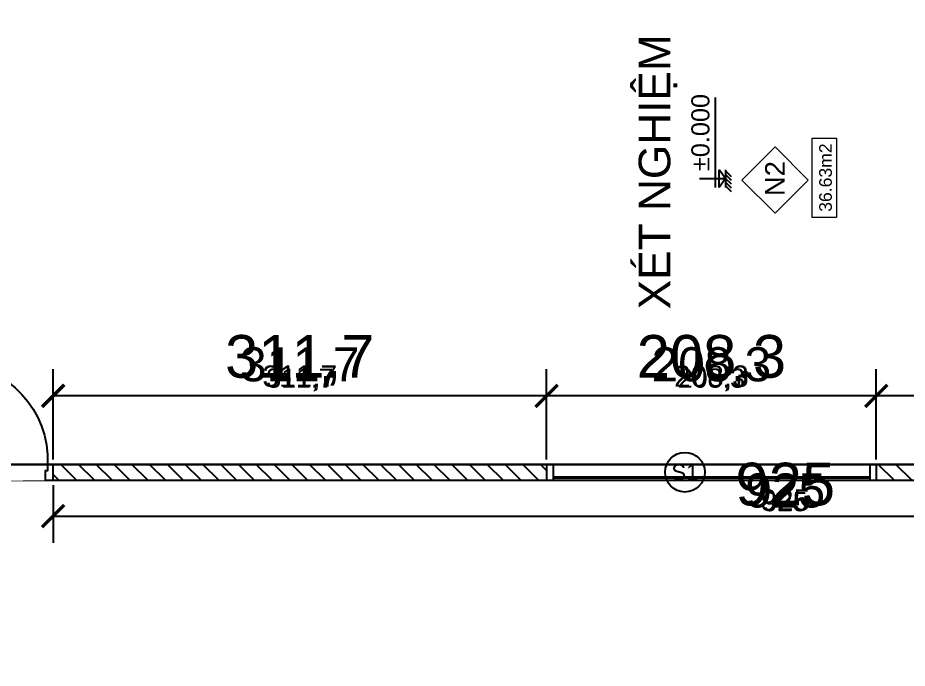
# Model space of a CAD drawing. Header units: millimetres. Extents: x -26398 to 135532, y -376633 to 43268.
# Drawn here: x 42738 to 43300, y -147499 to -147088 of the extents above; entities that cross this region are included whole.
import ezdxf
from ezdxf.enums import TextEntityAlignment as Align

# ---------------------------------------------------------------- set-up
doc = ezdxf.new("R2010")
doc.units = ezdxf.units.MM
for name, color, linetype in [('A-Door', 150, 'Continuous'), ('A5-KICHTHUOC', 251, 'Continuous'), ('cửa', 152, 'Continuous'), ('DIM', 7, 'Continuous'), ('DIM @ 10', 7, 'Continuous'), ('DIM @ 4.5', 7, 'Continuous'), ('DIM @ 5', 7, 'Continuous'), ('DIM @ 8', 7, 'Continuous'), ('NT', 1, 'Continuous'), ('TƯỜNG', 52, 'Continuous')]:
    doc.layers.add(name, color=color, linetype=linetype)
doc.layers.add('A6-GHICHU', color=147, linetype='Continuous', lineweight=20)
doc.styles.add('GHICHU35', font='', dxfattribs={"width": 0.9, "height": 350})
doc.styles.get("Standard").update_dxf_attribs({"font": 'arial.ttf'})
doc.styles.add('TUANH', font='')
doc.styles.get('GHICHU35').set_extended_font_data('VNI-Helve')
doc.styles.get('TUANH').set_extended_font_data('VNI-Helve-Condense', bold=True)
doc.dimstyles.new('SCALE dimmatbang', dxfattribs={"dimscale": 70, "dimtxt": 2.7, "dimasz": 1.4, "dimexe": 1.7, "dimexo": 0.7, "dimtad": 1, "dimtoh": 1, "dimdec": 1, "dimtxsty": 'Standard', "dimblk": 'ARCHTICK', "dimcen": 2.5, "dimclrd": 1, "dimclre": 256, "dimadec": 0, "dimazin": 0, "dimtfac": 1, "dimtdec": 1, "dimtmove": 0, "dimatfit": 3, "dimfxl": 1, "dimarcsym": 0})

# ---------------------------------------------------------------- blocks, each defined once
blk = doc.blocks.new('A$C7DB75F4D')
at = {"layer": 'A-Door'}
for points in [[(625, 740), (625, 660), (665, 660), (665, 740)], [(625, 180), (625, 660), (665, 660), (665, 180)], [(625, 100), (625, 180), (665, 180), (665, 100)], [(35, 100), (35, 60), (50, 60), (50, 50), (50, 0), (0, 0), (0, 100)], [(665, 100), (700, 100), (700, 0), (650, 0), (650, 50), (650, 60), (665, 60)]]:
    blk.add_lwpolyline(points, close=True, dxfattribs=at)
at = {"layer": 'NT', "color": 1}
blk.add_arc((650, 125), 615.5, 92.3278, 182.3278, dxfattribs=at)
blk = doc.blocks.new('CUA (D4)')
blk.add_wipeout([(111639.8, -24571.4), (111640.9, -25321.4), (111742.5, -25321.4), (111742.5, -24571.4)]).dxf.layer = 'TƯỜNG'
blk.add_lwpolyline([(111742.5, -24571.4), (111742.5, -24621.4), (111642.5, -24621.4), (111642.5, -24571.4)], close=True)
at = {"layer": 'cửa', "xscale": -1, "rotation": 270}
blk.add_blockref('A$C7DB75F4D', (111642.5, -25321.4), dxfattribs=at)
blk = doc.blocks.new('1-cote nen')
for p, q in [((-1.8, 267.2), (-1.8, 0)), ((-91.4, 101.9), (827.5, 101.9)), ((-1.8, 0), (-91.4, 62.9)), ((-91.4, 62.9), (87.7, 62.9)), ((89.6, 0), (-91.4, 0)), ((-1.8, 0), (87.7, 62.9)), ((-137.3, -60), (-77.3, 0)), ((-98.7, -60), (-38.7, 0)), ((-60, -60), (0, 0)), ((-21.3, -60), (38.7, 0)), ((17.3, -60), (77.3, 0))]:
    blk.add_line(p, q)
at = {"ltscale": 50, "style": 'GHICHU35', "width": 0.9}
blk.add_attdef('%%P0.000', (75.5, 163.9), '', height=187.5, dxfattribs=at)
blk = doc.blocks.new('s1')
blk.add_wipeout([(90168.7, -108046.2), (90168.7, -108146.2), (92252, -108146.2), (92252, -108046.2)]).dxf.layer = 'TƯỜNG'
for p, q in [((90168.7, -108046.2), (92252, -108046.2)), ((90168.7, -108146.2), (90168.7, -108046.2)), ((90210.3, -108146.2), (90210.3, -108046.2)), ((92210.3, -108146.2), (92210.3, -108046.2)), ((92252, -108146.2), (92252, -108046.2)), ((90168.7, -108146.2), (92252, -108146.2))]:
    blk.add_line(p, q)
at = {"color": 4}
blk.add_lwpolyline([(90210.3, -108061.2), (92210.3, -108061.2), (92210.3, -108066.2), (90210.3, -108066.2)], close=True, dxfattribs=at)
blk = doc.blocks.new('_ArchTick')
at = {"color": 0, "linetype": 'ByBlock', "const_width": 0.15}
blk.add_lwpolyline([(-0.5, -0.5), (0.5, 0.5)], dxfattribs=at)
blk = doc.blocks.new('*D6148')
at = {"layer": 'DEFPOINTS', "color": 0, "transparency": 16777216}
for p in [(41775, -147370.16), (44630.87, -147370.16), (44630.87, -147370.16)]:
    blk.add_point(p, dxfattribs=at)
at = {"layer": 'DIM', "color": 1, "lineweight": -2, "transparency": 16777216}
for p, q in [((44630.87, -147370.16), (44630.87, -147357.56)), ((44630.87, -147357.56), (44641.61, -147357.56)), ((44630.87, -147370.16), (44630.87, -147376.46))]:
    blk.add_line(p, q, dxfattribs=at)
at = {"layer": 'DIM', "lineweight": -2, "transparency": 16777216}
for p in [(41778.15, -147370.16), (44634.02, -147370.16)]:
    blk.add_line(p, (44638.52, -147370.16), dxfattribs=at)
at = {"layer": 'DIM', "color": 1, "lineweight": -2, "transparency": 16777216, "xscale": 6.3, "yscale": 6.3, "zscale": 6.3}
for rotation in [90, 270]:
    blk.add_blockref('_ArchTick', (44630.87, -147370.16), dxfattribs=dict(at, rotation=rotation))
at = {"layer": 'DIM', "color": 0, "transparency": 16777216, "insert": (44637.64, -147348.55), "char_height": 12.15, "attachment_point": 5}
blk.add_mtext('0', dxfattribs=at)
blk = doc.blocks.new('*D6149')
at = {"layer": 'DEFPOINTS', "color": 0, "transparency": 16777216}
for p in [(41775, -147370.16), (44630.87, -147370.16), (44630.87, -147370.16)]:
    blk.add_point(p, dxfattribs=at)
at = {"layer": 'DIM', "color": 1, "lineweight": -2, "transparency": 16777216}
for p, q in [((44630.87, -147370.16), (44630.87, -147342.16)), ((44630.87, -147342.16), (44654.73, -147342.16)), ((44630.87, -147370.16), (44630.87, -147384.16))]:
    blk.add_line(p, q, dxfattribs=at)
at = {"layer": 'DIM', "lineweight": -2, "transparency": 16777216}
for p in [(41782, -147370.16), (44637.87, -147370.16)]:
    blk.add_line(p, (44647.87, -147370.16), dxfattribs=at)
at = {"layer": 'DIM', "color": 1, "lineweight": -2, "transparency": 16777216, "xscale": 14, "yscale": 14, "zscale": 14}
for rotation in [90, 270]:
    blk.add_blockref('_ArchTick', (44630.87, -147370.16), dxfattribs=dict(at, rotation=rotation))
at = {"layer": 'DIM', "color": 0, "transparency": 16777216, "insert": (44645.92, -147322.13), "char_height": 27, "attachment_point": 5}
blk.add_mtext('0', dxfattribs=at)
blk = doc.blocks.new('*D6150')
at = {"layer": 'DEFPOINTS', "color": 0, "transparency": 16777216}
for p in [(41775, -147370.16), (44630.87, -147370.16), (44630.87, -147370.16)]:
    blk.add_point(p, dxfattribs=at)
at = {"layer": 'DIM', "color": 1, "lineweight": -2, "transparency": 16777216}
for p, q in [((44630.87, -147370.16), (44630.87, -147347.76)), ((44630.87, -147347.76), (44649.96, -147347.76)), ((44630.87, -147370.16), (44630.87, -147381.36))]:
    blk.add_line(p, q, dxfattribs=at)
at = {"layer": 'DIM', "lineweight": -2, "transparency": 16777216}
for p in [(41780.6, -147370.16), (44636.47, -147370.16)]:
    blk.add_line(p, (44644.47, -147370.16), dxfattribs=at)
at = {"layer": 'DIM', "color": 1, "lineweight": -2, "transparency": 16777216, "xscale": 11.2, "yscale": 11.2, "zscale": 11.2}
for rotation in [90, 270]:
    blk.add_blockref('_ArchTick', (44630.87, -147370.16), dxfattribs=dict(at, rotation=rotation))
at = {"layer": 'DIM', "color": 0, "transparency": 16777216, "insert": (44642.91, -147331.73), "char_height": 21.6, "attachment_point": 5}
blk.add_mtext('0', dxfattribs=at)
blk = doc.blocks.new('*D6151')
at = {"layer": 'DEFPOINTS', "color": 0, "transparency": 16777216}
for p in [(41775, -147370.16), (44630.87, -147370.16), (44630.87, -147370.16)]:
    blk.add_point(p, dxfattribs=at)
at = {"layer": 'DIM', "color": 1, "lineweight": -2, "transparency": 16777216}
for p, q in [((44630.87, -147370.16), (44630.87, -147356.16)), ((44630.87, -147356.16), (44642.8, -147356.16)), ((44630.87, -147370.16), (44630.87, -147377.16))]:
    blk.add_line(p, q, dxfattribs=at)
at = {"layer": 'DIM', "lineweight": -2, "transparency": 16777216}
for p in [(41778.5, -147370.16), (44634.37, -147370.16)]:
    blk.add_line(p, (44639.37, -147370.16), dxfattribs=at)
at = {"layer": 'DIM', "color": 1, "lineweight": -2, "transparency": 16777216, "xscale": 7, "yscale": 7, "zscale": 7}
for rotation in [90, 270]:
    blk.add_blockref('_ArchTick', (44630.87, -147370.16), dxfattribs=dict(at, rotation=rotation))
at = {"layer": 'DIM', "color": 0, "transparency": 16777216, "insert": (44638.4, -147346.14), "char_height": 13.5, "attachment_point": 5}
blk.add_mtext('0', dxfattribs=at)
blk = doc.blocks.new('*D6288')
at = {"layer": 'DEFPOINTS', "color": 0, "transparency": 16777216}
for p in [(42760, -147380.16), (43685, -147380.16), (43685, -147402.82)]:
    blk.add_point(p, dxfattribs=at)
at = {"layer": 'DIM', "lineweight": -2, "transparency": 16777216}
for p, q in [((42760, -147383.31), (42760, -147410.47)), ((43685, -147383.31), (43685, -147410.47))]:
    blk.add_line(p, q, dxfattribs=at)
at = {"layer": 'DIM', "color": 1, "lineweight": -2, "transparency": 16777216}
blk.add_line((42760, -147402.82), (43685, -147402.82), dxfattribs=at)
at = {"layer": 'DIM', "color": 1, "lineweight": -2, "transparency": 16777216, "xscale": 6.3, "yscale": 6.3, "zscale": 6.3, "rotation": 180}
blk.add_blockref('_ArchTick', (42760, -147402.82), dxfattribs=at)
at = {"layer": 'DIM', "color": 1, "lineweight": -2, "transparency": 16777216, "xscale": 6.3, "yscale": 6.3, "zscale": 6.3}
blk.add_blockref('_ArchTick', (43685, -147402.82), dxfattribs=at)
at = {"layer": 'DIM', "color": 0, "transparency": 16777216, "insert": (43222.5, -147393.81), "char_height": 12.15, "attachment_point": 5}
blk.add_mtext('925', dxfattribs=at)
blk = doc.blocks.new('*D6289')
at = {"layer": 'DEFPOINTS', "color": 0, "transparency": 16777216}
for p in [(42760, -147380.16), (43685, -147380.16), (43685, -147402.82)]:
    blk.add_point(p, dxfattribs=at)
at = {"layer": 'DIM', "lineweight": -2, "transparency": 16777216}
for p, q in [((42760, -147387.16), (42760, -147419.82)), ((43685, -147387.16), (43685, -147419.82))]:
    blk.add_line(p, q, dxfattribs=at)
at = {"layer": 'DIM', "color": 1, "lineweight": -2, "transparency": 16777216}
blk.add_line((42760, -147402.82), (43685, -147402.82), dxfattribs=at)
at = {"layer": 'DIM', "color": 1, "lineweight": -2, "transparency": 16777216, "xscale": 14, "yscale": 14, "zscale": 14, "rotation": 180}
blk.add_blockref('_ArchTick', (42760, -147402.82), dxfattribs=at)
at = {"layer": 'DIM', "color": 1, "lineweight": -2, "transparency": 16777216, "xscale": 14, "yscale": 14, "zscale": 14}
blk.add_blockref('_ArchTick', (43685, -147402.82), dxfattribs=at)
at = {"layer": 'DIM', "color": 0, "transparency": 16777216, "insert": (43222.5, -147382.79), "char_height": 27, "attachment_point": 5}
blk.add_mtext('925', dxfattribs=at)
blk = doc.blocks.new('*D6290')
at = {"layer": 'DEFPOINTS', "color": 0, "transparency": 16777216}
for p in [(42760, -147380.16), (43685, -147380.16), (43685, -147402.82)]:
    blk.add_point(p, dxfattribs=at)
at = {"layer": 'DIM', "lineweight": -2, "transparency": 16777216}
for p, q in [((42760, -147385.76), (42760, -147416.42)), ((43685, -147385.76), (43685, -147416.42))]:
    blk.add_line(p, q, dxfattribs=at)
at = {"layer": 'DIM', "color": 1, "lineweight": -2, "transparency": 16777216}
blk.add_line((42760, -147402.82), (43685, -147402.82), dxfattribs=at)
at = {"layer": 'DIM', "color": 1, "lineweight": -2, "transparency": 16777216, "xscale": 11.2, "yscale": 11.2, "zscale": 11.2, "rotation": 180}
blk.add_blockref('_ArchTick', (42760, -147402.82), dxfattribs=at)
at = {"layer": 'DIM', "color": 1, "lineweight": -2, "transparency": 16777216, "xscale": 11.2, "yscale": 11.2, "zscale": 11.2}
blk.add_blockref('_ArchTick', (43685, -147402.82), dxfattribs=at)
at = {"layer": 'DIM', "color": 0, "transparency": 16777216, "insert": (43222.5, -147386.8), "char_height": 21.6, "attachment_point": 5}
blk.add_mtext('925', dxfattribs=at)
blk = doc.blocks.new('*D6291')
at = {"layer": 'DEFPOINTS', "color": 0, "transparency": 16777216}
for p in [(42760, -147380.16), (43685, -147380.16), (43685, -147402.82)]:
    blk.add_point(p, dxfattribs=at)
at = {"layer": 'DIM', "lineweight": -2, "transparency": 16777216}
for p, q in [((42760, -147383.66), (42760, -147411.32)), ((43685, -147383.66), (43685, -147411.32))]:
    blk.add_line(p, q, dxfattribs=at)
at = {"layer": 'DIM', "color": 1, "lineweight": -2, "transparency": 16777216}
blk.add_line((42760, -147402.82), (43685, -147402.82), dxfattribs=at)
at = {"layer": 'DIM', "color": 1, "lineweight": -2, "transparency": 16777216, "xscale": 7, "yscale": 7, "zscale": 7, "rotation": 180}
blk.add_blockref('_ArchTick', (42760, -147402.82), dxfattribs=at)
at = {"layer": 'DIM', "color": 1, "lineweight": -2, "transparency": 16777216, "xscale": 7, "yscale": 7, "zscale": 7}
blk.add_blockref('_ArchTick', (43685, -147402.82), dxfattribs=at)
at = {"layer": 'DIM', "color": 0, "transparency": 16777216, "insert": (43222.5, -147392.81), "char_height": 13.5, "attachment_point": 5}
blk.add_mtext('925', dxfattribs=at)
blk = doc.blocks.new('*D6318')
at = {"layer": 'DEFPOINTS', "color": 0, "transparency": 16777216}
for p in [(43280, -147326.88), (43280, -147370.16), (43675, -147370.16)]:
    blk.add_point(p, dxfattribs=at)
at = {"layer": 'DIM', "lineweight": -2, "transparency": 16777216}
for p, q in [((43280, -147367.01), (43280, -147319.23)), ((43675, -147367.01), (43675, -147319.23))]:
    blk.add_line(p, q, dxfattribs=at)
at = {"layer": 'DIM', "color": 1, "lineweight": -2, "transparency": 16777216}
blk.add_line((43675, -147326.88), (43280, -147326.88), dxfattribs=at)
at = {"layer": 'DIM', "color": 1, "lineweight": -2, "transparency": 16777216, "xscale": 6.3, "yscale": 6.3, "zscale": 6.3, "rotation": 180}
blk.add_blockref('_ArchTick', (43280, -147326.88), dxfattribs=at)
at = {"layer": 'DIM', "color": 1, "lineweight": -2, "transparency": 16777216, "xscale": 6.3, "yscale": 6.3, "zscale": 6.3}
blk.add_blockref('_ArchTick', (43675, -147326.88), dxfattribs=at)
at = {"layer": 'DIM', "color": 0, "transparency": 16777216, "insert": (43477.5, -147317.86), "char_height": 12.15, "attachment_point": 5}
blk.add_mtext('395', dxfattribs=at)
blk = doc.blocks.new('*D6319')
at = {"layer": 'DEFPOINTS', "color": 0, "transparency": 16777216}
for p in [(43280, -147326.88), (43280, -147370.16), (43675, -147370.16)]:
    blk.add_point(p, dxfattribs=at)
at = {"layer": 'DIM', "lineweight": -2, "transparency": 16777216}
for p, q in [((43280, -147363.16), (43280, -147309.88)), ((43675, -147363.16), (43675, -147309.88))]:
    blk.add_line(p, q, dxfattribs=at)
at = {"layer": 'DIM', "color": 1, "lineweight": -2, "transparency": 16777216}
blk.add_line((43675, -147326.88), (43280, -147326.88), dxfattribs=at)
at = {"layer": 'DIM', "color": 1, "lineweight": -2, "transparency": 16777216, "xscale": 14, "yscale": 14, "zscale": 14, "rotation": 180}
blk.add_blockref('_ArchTick', (43280, -147326.88), dxfattribs=at)
at = {"layer": 'DIM', "color": 1, "lineweight": -2, "transparency": 16777216, "xscale": 14, "yscale": 14, "zscale": 14}
blk.add_blockref('_ArchTick', (43675, -147326.88), dxfattribs=at)
at = {"layer": 'DIM', "color": 0, "transparency": 16777216, "insert": (43477.5, -147306.83), "char_height": 27, "attachment_point": 5}
blk.add_mtext('395', dxfattribs=at)
blk = doc.blocks.new('*D6320')
at = {"layer": 'DEFPOINTS', "color": 0, "transparency": 16777216}
for p in [(43280, -147326.88), (43280, -147370.16), (43675, -147370.16)]:
    blk.add_point(p, dxfattribs=at)
at = {"layer": 'DIM', "lineweight": -2, "transparency": 16777216}
for p, q in [((43280, -147364.56), (43280, -147313.28)), ((43675, -147364.56), (43675, -147313.28))]:
    blk.add_line(p, q, dxfattribs=at)
at = {"layer": 'DIM', "color": 1, "lineweight": -2, "transparency": 16777216}
blk.add_line((43675, -147326.88), (43280, -147326.88), dxfattribs=at)
at = {"layer": 'DIM', "color": 1, "lineweight": -2, "transparency": 16777216, "xscale": 11.2, "yscale": 11.2, "zscale": 11.2, "rotation": 180}
blk.add_blockref('_ArchTick', (43280, -147326.88), dxfattribs=at)
at = {"layer": 'DIM', "color": 1, "lineweight": -2, "transparency": 16777216, "xscale": 11.2, "yscale": 11.2, "zscale": 11.2}
blk.add_blockref('_ArchTick', (43675, -147326.88), dxfattribs=at)
at = {"layer": 'DIM', "color": 0, "transparency": 16777216, "insert": (43477.5, -147310.84), "char_height": 21.6, "attachment_point": 5}
blk.add_mtext('395', dxfattribs=at)
blk = doc.blocks.new('*D6321')
at = {"layer": 'DEFPOINTS', "color": 0, "transparency": 16777216}
for p in [(43280, -147326.88), (43280, -147370.16), (43675, -147370.16)]:
    blk.add_point(p, dxfattribs=at)
at = {"layer": 'DIM', "lineweight": -2, "transparency": 16777216}
for p, q in [((43280, -147366.66), (43280, -147318.38)), ((43675, -147366.66), (43675, -147318.38))]:
    blk.add_line(p, q, dxfattribs=at)
at = {"layer": 'DIM', "color": 1, "lineweight": -2, "transparency": 16777216}
blk.add_line((43675, -147326.88), (43280, -147326.88), dxfattribs=at)
at = {"layer": 'DIM', "color": 1, "lineweight": -2, "transparency": 16777216, "xscale": 7, "yscale": 7, "zscale": 7, "rotation": 180}
blk.add_blockref('_ArchTick', (43280, -147326.88), dxfattribs=at)
at = {"layer": 'DIM', "color": 1, "lineweight": -2, "transparency": 16777216, "xscale": 7, "yscale": 7, "zscale": 7}
blk.add_blockref('_ArchTick', (43675, -147326.88), dxfattribs=at)
at = {"layer": 'DIM', "color": 0, "transparency": 16777216, "insert": (43477.5, -147316.86), "char_height": 13.5, "attachment_point": 5}
blk.add_mtext('395', dxfattribs=at)
blk = doc.blocks.new('*D6323')
at = {"layer": 'DEFPOINTS', "color": 0, "transparency": 16777216}
for p in [(43071.67, -147326.88), (43071.67, -147370.16), (43280, -147370.16)]:
    blk.add_point(p, dxfattribs=at)
at = {"layer": 'DIM', "lineweight": -2, "transparency": 16777216}
for p, q in [((43071.67, -147367.01), (43071.67, -147319.23)), ((43280, -147367.01), (43280, -147319.23))]:
    blk.add_line(p, q, dxfattribs=at)
at = {"layer": 'DIM', "color": 1, "lineweight": -2, "transparency": 16777216}
blk.add_line((43280, -147326.88), (43071.67, -147326.88), dxfattribs=at)
at = {"layer": 'DIM', "color": 1, "lineweight": -2, "transparency": 16777216, "xscale": 6.3, "yscale": 6.3, "zscale": 6.3, "rotation": 180}
blk.add_blockref('_ArchTick', (43071.67, -147326.88), dxfattribs=at)
at = {"layer": 'DIM', "color": 1, "lineweight": -2, "transparency": 16777216, "xscale": 6.3, "yscale": 6.3, "zscale": 6.3}
blk.add_blockref('_ArchTick', (43280, -147326.88), dxfattribs=at)
at = {"layer": 'DIM', "color": 0, "transparency": 16777216, "insert": (43175.84, -147316.76), "char_height": 12.15, "attachment_point": 5}
blk.add_mtext('208,3', dxfattribs=at)
blk = doc.blocks.new('*D6324')
at = {"layer": 'DEFPOINTS', "color": 0, "transparency": 16777216}
for p in [(43071.67, -147326.88), (43071.67, -147370.16), (43280, -147370.16)]:
    blk.add_point(p, dxfattribs=at)
at = {"layer": 'DIM', "lineweight": -2, "transparency": 16777216}
for p, q in [((43071.67, -147363.16), (43071.67, -147309.88)), ((43280, -147363.16), (43280, -147309.88))]:
    blk.add_line(p, q, dxfattribs=at)
at = {"layer": 'DIM', "color": 1, "lineweight": -2, "transparency": 16777216}
blk.add_line((43280, -147326.88), (43071.67, -147326.88), dxfattribs=at)
at = {"layer": 'DIM', "color": 1, "lineweight": -2, "transparency": 16777216, "xscale": 14, "yscale": 14, "zscale": 14, "rotation": 180}
blk.add_blockref('_ArchTick', (43071.67, -147326.88), dxfattribs=at)
at = {"layer": 'DIM', "color": 1, "lineweight": -2, "transparency": 16777216, "xscale": 14, "yscale": 14, "zscale": 14}
blk.add_blockref('_ArchTick', (43280, -147326.88), dxfattribs=at)
at = {"layer": 'DIM', "color": 0, "transparency": 16777216, "insert": (43175.84, -147304.4), "char_height": 27, "attachment_point": 5}
blk.add_mtext('208,3', dxfattribs=at)
blk = doc.blocks.new('*D6325')
at = {"layer": 'DEFPOINTS', "color": 0, "transparency": 16777216}
for p in [(43071.67, -147326.88), (43071.67, -147370.16), (43280, -147370.16)]:
    blk.add_point(p, dxfattribs=at)
at = {"layer": 'DIM', "lineweight": -2, "transparency": 16777216}
for p, q in [((43071.67, -147364.56), (43071.67, -147313.28)), ((43280, -147364.56), (43280, -147313.28))]:
    blk.add_line(p, q, dxfattribs=at)
at = {"layer": 'DIM', "color": 1, "lineweight": -2, "transparency": 16777216}
blk.add_line((43280, -147326.88), (43071.67, -147326.88), dxfattribs=at)
at = {"layer": 'DIM', "color": 1, "lineweight": -2, "transparency": 16777216, "xscale": 11.2, "yscale": 11.2, "zscale": 11.2, "rotation": 180}
blk.add_blockref('_ArchTick', (43071.67, -147326.88), dxfattribs=at)
at = {"layer": 'DIM', "color": 1, "lineweight": -2, "transparency": 16777216, "xscale": 11.2, "yscale": 11.2, "zscale": 11.2}
blk.add_blockref('_ArchTick', (43280, -147326.88), dxfattribs=at)
at = {"layer": 'DIM', "color": 0, "transparency": 16777216, "insert": (43175.84, -147308.9), "char_height": 21.6, "attachment_point": 5}
blk.add_mtext('208,3', dxfattribs=at)
blk = doc.blocks.new('*D6326')
at = {"layer": 'DEFPOINTS', "color": 0, "transparency": 16777216}
for p in [(43071.67, -147326.88), (43071.67, -147370.16), (43280, -147370.16)]:
    blk.add_point(p, dxfattribs=at)
at = {"layer": 'DIM', "lineweight": -2, "transparency": 16777216}
for p, q in [((43071.67, -147366.66), (43071.67, -147318.38)), ((43280, -147366.66), (43280, -147318.38))]:
    blk.add_line(p, q, dxfattribs=at)
at = {"layer": 'DIM', "color": 1, "lineweight": -2, "transparency": 16777216}
blk.add_line((43280, -147326.88), (43071.67, -147326.88), dxfattribs=at)
at = {"layer": 'DIM', "color": 1, "lineweight": -2, "transparency": 16777216, "xscale": 7, "yscale": 7, "zscale": 7, "rotation": 180}
blk.add_blockref('_ArchTick', (43071.67, -147326.88), dxfattribs=at)
at = {"layer": 'DIM', "color": 1, "lineweight": -2, "transparency": 16777216, "xscale": 7, "yscale": 7, "zscale": 7}
blk.add_blockref('_ArchTick', (43280, -147326.88), dxfattribs=at)
at = {"layer": 'DIM', "color": 0, "transparency": 16777216, "insert": (43175.84, -147315.64), "char_height": 13.5, "attachment_point": 5}
blk.add_mtext('208,3', dxfattribs=at)
blk = doc.blocks.new('*D6328')
at = {"layer": 'DEFPOINTS', "color": 0, "transparency": 16777216}
for p in [(42760, -147326.88), (42760, -147370.16), (43071.67, -147370.16)]:
    blk.add_point(p, dxfattribs=at)
at = {"layer": 'DIM', "lineweight": -2, "transparency": 16777216}
for p, q in [((42760, -147367.01), (42760, -147319.23)), ((43071.67, -147367.01), (43071.67, -147319.23))]:
    blk.add_line(p, q, dxfattribs=at)
at = {"layer": 'DIM', "color": 1, "lineweight": -2, "transparency": 16777216}
blk.add_line((43071.67, -147326.88), (42760, -147326.88), dxfattribs=at)
at = {"layer": 'DIM', "color": 1, "lineweight": -2, "transparency": 16777216, "xscale": 6.3, "yscale": 6.3, "zscale": 6.3, "rotation": 180}
blk.add_blockref('_ArchTick', (42760, -147326.88), dxfattribs=at)
at = {"layer": 'DIM', "color": 1, "lineweight": -2, "transparency": 16777216, "xscale": 6.3, "yscale": 6.3, "zscale": 6.3}
blk.add_blockref('_ArchTick', (43071.67, -147326.88), dxfattribs=at)
at = {"layer": 'DIM', "color": 0, "transparency": 16777216, "insert": (42915.84, -147316.76), "char_height": 12.15, "attachment_point": 5}
blk.add_mtext('311,7', dxfattribs=at)
blk = doc.blocks.new('*D6329')
at = {"layer": 'DEFPOINTS', "color": 0, "transparency": 16777216}
for p in [(42760, -147326.88), (42760, -147370.16), (43071.67, -147370.16)]:
    blk.add_point(p, dxfattribs=at)
at = {"layer": 'DIM', "lineweight": -2, "transparency": 16777216}
for p, q in [((42760, -147363.16), (42760, -147309.88)), ((43071.67, -147363.16), (43071.67, -147309.88))]:
    blk.add_line(p, q, dxfattribs=at)
at = {"layer": 'DIM', "color": 1, "lineweight": -2, "transparency": 16777216}
blk.add_line((43071.67, -147326.88), (42760, -147326.88), dxfattribs=at)
at = {"layer": 'DIM', "color": 1, "lineweight": -2, "transparency": 16777216, "xscale": 14, "yscale": 14, "zscale": 14, "rotation": 180}
blk.add_blockref('_ArchTick', (42760, -147326.88), dxfattribs=at)
at = {"layer": 'DIM', "color": 1, "lineweight": -2, "transparency": 16777216, "xscale": 14, "yscale": 14, "zscale": 14}
blk.add_blockref('_ArchTick', (43071.67, -147326.88), dxfattribs=at)
at = {"layer": 'DIM', "color": 0, "transparency": 16777216, "insert": (42915.84, -147304.4), "char_height": 27, "attachment_point": 5}
blk.add_mtext('311,7', dxfattribs=at)
blk = doc.blocks.new('*D6330')
at = {"layer": 'DEFPOINTS', "color": 0, "transparency": 16777216}
for p in [(42760, -147326.88), (42760, -147370.16), (43071.67, -147370.16)]:
    blk.add_point(p, dxfattribs=at)
at = {"layer": 'DIM', "lineweight": -2, "transparency": 16777216}
for p, q in [((42760, -147364.56), (42760, -147313.28)), ((43071.67, -147364.56), (43071.67, -147313.28))]:
    blk.add_line(p, q, dxfattribs=at)
at = {"layer": 'DIM', "color": 1, "lineweight": -2, "transparency": 16777216}
blk.add_line((43071.67, -147326.88), (42760, -147326.88), dxfattribs=at)
at = {"layer": 'DIM', "color": 1, "lineweight": -2, "transparency": 16777216, "xscale": 11.2, "yscale": 11.2, "zscale": 11.2, "rotation": 180}
blk.add_blockref('_ArchTick', (42760, -147326.88), dxfattribs=at)
at = {"layer": 'DIM', "color": 1, "lineweight": -2, "transparency": 16777216, "xscale": 11.2, "yscale": 11.2, "zscale": 11.2}
blk.add_blockref('_ArchTick', (43071.67, -147326.88), dxfattribs=at)
at = {"layer": 'DIM', "color": 0, "transparency": 16777216, "insert": (42915.84, -147308.9), "char_height": 21.6, "attachment_point": 5}
blk.add_mtext('311,7', dxfattribs=at)
blk = doc.blocks.new('*D6331')
at = {"layer": 'DEFPOINTS', "color": 0, "transparency": 16777216}
for p in [(42760, -147326.88), (42760, -147370.16), (43071.67, -147370.16)]:
    blk.add_point(p, dxfattribs=at)
at = {"layer": 'DIM', "lineweight": -2, "transparency": 16777216}
for p, q in [((42760, -147366.66), (42760, -147318.38)), ((43071.67, -147366.66), (43071.67, -147318.38))]:
    blk.add_line(p, q, dxfattribs=at)
at = {"layer": 'DIM', "color": 1, "lineweight": -2, "transparency": 16777216}
blk.add_line((43071.67, -147326.88), (42760, -147326.88), dxfattribs=at)
at = {"layer": 'DIM', "color": 1, "lineweight": -2, "transparency": 16777216, "xscale": 7, "yscale": 7, "zscale": 7, "rotation": 180}
blk.add_blockref('_ArchTick', (42760, -147326.88), dxfattribs=at)
at = {"layer": 'DIM', "color": 1, "lineweight": -2, "transparency": 16777216, "xscale": 7, "yscale": 7, "zscale": 7}
blk.add_blockref('_ArchTick', (43071.67, -147326.88), dxfattribs=at)
at = {"layer": 'DIM', "color": 0, "transparency": 16777216, "insert": (42915.84, -147315.64), "char_height": 13.5, "attachment_point": 5}
blk.add_mtext('311,7', dxfattribs=at)
blk = doc.blocks.new('*U8931')
at = {"layer": 'DIM @ 10'}
dim = blk.add_linear_dim(base=(44630.8697686, -147370.16113934), p1=(44630.8697686, -147370.16113934), p2=(41775.00370434, -147370.16113934), angle=90, dimstyle='SCALE dimmatbang', override={"dimscale": 10, "dimtix": 0, "dimtofl": 1, "dimtmove": 0, "dimatfit": 3}, dxfattribs=at)
dim.commit()
dim.dimension.update_dxf_attribs({"geometry": '*D6149', "text_midpoint": (44645.92331567, -147322.12566867)})
at = {"layer": 'DIM @ 4.5'}
dim = blk.add_linear_dim(base=(44630.8697686, -147370.16113934), p1=(44630.8697686, -147370.16113934), p2=(41775.00370434, -147370.16113934), angle=90, dimstyle='SCALE dimmatbang', override={"dimscale": 4.5, "dimtix": 0, "dimtofl": 1, "dimtmove": 0, "dimatfit": 3}, dxfattribs=at)
dim.commit()
dim.dimension.update_dxf_attribs({"geometry": '*D6148', "text_midpoint": (44637.64386478, -147348.54517754)})
at = {"layer": 'DIM @ 5'}
dim = blk.add_linear_dim(base=(44630.8697686, -147370.16113934), p1=(44630.8697686, -147370.16113934), p2=(41775.00370434, -147370.16113934), angle=90, dimstyle='SCALE dimmatbang', override={"dimscale": 5, "dimtix": 0, "dimtofl": 1, "dimtmove": 0, "dimatfit": 3}, dxfattribs=at)
dim.commit()
dim.dimension.update_dxf_attribs({"geometry": '*D6151', "text_midpoint": (44638.39654213, -147346.14340401)})
at = {"layer": 'DIM @ 8'}
dim = blk.add_linear_dim(base=(44630.8697686, -147370.16113934), p1=(44630.8697686, -147370.16113934), p2=(41775.00370434, -147370.16113934), angle=90, dimstyle='SCALE dimmatbang', override={"dimscale": 8, "dimtix": 0, "dimtofl": 1, "dimtmove": 0, "dimatfit": 3}, dxfattribs=at)
dim.commit()
dim.dimension.update_dxf_attribs({"geometry": '*D6150', "text_midpoint": (44642.91260625, -147331.7327628)})
blk = doc.blocks.new('*U8959')
at = {"layer": 'DIM @ 10'}
dim = blk.add_linear_dim(base=(43685, -147402.82), p1=(42760, -147380.16), p2=(43685, -147380.16), angle=180, dimstyle='SCALE dimmatbang', override={"dimscale": 10, "dimtix": 0, "dimtofl": 1, "dimtmove": 0, "dimatfit": 3}, dxfattribs=at)
dim.commit()
dim.dimension.update_dxf_attribs({"geometry": '*D6289', "text_midpoint": (43222.5, -147382.79)})
at = {"layer": 'DIM @ 4.5'}
dim = blk.add_linear_dim(base=(43685, -147402.82), p1=(42760, -147380.16), p2=(43685, -147380.16), angle=180, dimstyle='SCALE dimmatbang', override={"dimscale": 4.5, "dimtix": 0, "dimtofl": 1, "dimtmove": 0, "dimatfit": 3}, dxfattribs=at)
dim.commit()
dim.dimension.update_dxf_attribs({"geometry": '*D6288', "text_midpoint": (43222.5, -147393.81)})
at = {"layer": 'DIM @ 5'}
dim = blk.add_linear_dim(base=(43685, -147402.82), p1=(42760, -147380.16), p2=(43685, -147380.16), angle=180, dimstyle='SCALE dimmatbang', override={"dimscale": 5, "dimtix": 0, "dimtofl": 1, "dimtmove": 0, "dimatfit": 3}, dxfattribs=at)
dim.commit()
dim.dimension.update_dxf_attribs({"geometry": '*D6291', "text_midpoint": (43222.5, -147392.81)})
at = {"layer": 'DIM @ 8'}
dim = blk.add_linear_dim(base=(43685, -147402.82), p1=(42760, -147380.16), p2=(43685, -147380.16), angle=180, dimstyle='SCALE dimmatbang', override={"dimscale": 8, "dimtix": 0, "dimtofl": 1, "dimtmove": 0, "dimatfit": 3}, dxfattribs=at)
dim.commit()
dim.dimension.update_dxf_attribs({"geometry": '*D6290', "text_midpoint": (43222.5, -147386.8)})
blk = doc.blocks.new('*U8965')
at = {"layer": 'DIM @ 10'}
dim = blk.add_linear_dim(base=(43280, -147326.88), p1=(43675, -147370.16), p2=(43280, -147370.16), angle=180, dimstyle='SCALE dimmatbang', override={"dimscale": 10, "dimtix": 0, "dimtofl": 1, "dimtmove": 0, "dimatfit": 3}, dxfattribs=at)
dim.commit()
dim.dimension.update_dxf_attribs({"geometry": '*D6319', "text_midpoint": (43477.5, -147306.83)})
at = {"layer": 'DIM @ 4.5'}
dim = blk.add_linear_dim(base=(43280, -147326.88), p1=(43675, -147370.16), p2=(43280, -147370.16), angle=180, dimstyle='SCALE dimmatbang', override={"dimscale": 4.5, "dimtix": 0, "dimtofl": 1, "dimtmove": 0, "dimatfit": 3}, dxfattribs=at)
dim.commit()
dim.dimension.update_dxf_attribs({"geometry": '*D6318', "text_midpoint": (43477.5, -147317.86)})
at = {"layer": 'DIM @ 5'}
dim = blk.add_linear_dim(base=(43280, -147326.88), p1=(43675, -147370.16), p2=(43280, -147370.16), angle=180, dimstyle='SCALE dimmatbang', override={"dimscale": 5, "dimtix": 0, "dimtofl": 1, "dimtmove": 0, "dimatfit": 3}, dxfattribs=at)
dim.commit()
dim.dimension.update_dxf_attribs({"geometry": '*D6321', "text_midpoint": (43477.5, -147316.86)})
at = {"layer": 'DIM @ 8'}
dim = blk.add_linear_dim(base=(43280, -147326.88), p1=(43675, -147370.16), p2=(43280, -147370.16), angle=180, dimstyle='SCALE dimmatbang', override={"dimscale": 8, "dimtix": 0, "dimtofl": 1, "dimtmove": 0, "dimatfit": 3}, dxfattribs=at)
dim.commit()
dim.dimension.update_dxf_attribs({"geometry": '*D6320', "text_midpoint": (43477.5, -147310.84)})
blk = doc.blocks.new('*U8966')
at = {"layer": 'DIM @ 10'}
dim = blk.add_linear_dim(base=(43071.67, -147326.88), p1=(43280, -147370.16), p2=(43071.67, -147370.16), angle=180, dimstyle='SCALE dimmatbang', override={"dimscale": 10, "dimtix": 0, "dimtofl": 1, "dimtmove": 0, "dimatfit": 3}, dxfattribs=at)
dim.commit()
dim.dimension.update_dxf_attribs({"geometry": '*D6324', "text_midpoint": (43175.84, -147304.4)})
at = {"layer": 'DIM @ 4.5'}
dim = blk.add_linear_dim(base=(43071.67, -147326.88), p1=(43280, -147370.16), p2=(43071.67, -147370.16), angle=180, dimstyle='SCALE dimmatbang', override={"dimscale": 4.5, "dimtix": 0, "dimtofl": 1, "dimtmove": 0, "dimatfit": 3}, dxfattribs=at)
dim.commit()
dim.dimension.update_dxf_attribs({"geometry": '*D6323', "text_midpoint": (43175.84, -147316.76)})
at = {"layer": 'DIM @ 5'}
dim = blk.add_linear_dim(base=(43071.67, -147326.88), p1=(43280, -147370.16), p2=(43071.67, -147370.16), angle=180, dimstyle='SCALE dimmatbang', override={"dimscale": 5, "dimtix": 0, "dimtofl": 1, "dimtmove": 0, "dimatfit": 3}, dxfattribs=at)
dim.commit()
dim.dimension.update_dxf_attribs({"geometry": '*D6326', "text_midpoint": (43175.84, -147315.64)})
at = {"layer": 'DIM @ 8'}
dim = blk.add_linear_dim(base=(43071.67, -147326.88), p1=(43280, -147370.16), p2=(43071.67, -147370.16), angle=180, dimstyle='SCALE dimmatbang', override={"dimscale": 8, "dimtix": 0, "dimtofl": 1, "dimtmove": 0, "dimatfit": 3}, dxfattribs=at)
dim.commit()
dim.dimension.update_dxf_attribs({"geometry": '*D6325', "text_midpoint": (43175.84, -147308.9)})
blk = doc.blocks.new('*U8967')
at = {"layer": 'DIM @ 10'}
dim = blk.add_linear_dim(base=(42760, -147326.88), p1=(43071.67, -147370.16), p2=(42760, -147370.16), angle=180, dimstyle='SCALE dimmatbang', override={"dimscale": 10, "dimtix": 0, "dimtofl": 1, "dimtmove": 0, "dimatfit": 3}, dxfattribs=at)
dim.commit()
dim.dimension.update_dxf_attribs({"geometry": '*D6329', "text_midpoint": (42915.84, -147304.4)})
at = {"layer": 'DIM @ 4.5'}
dim = blk.add_linear_dim(base=(42760, -147326.88), p1=(43071.67, -147370.16), p2=(42760, -147370.16), angle=180, dimstyle='SCALE dimmatbang', override={"dimscale": 4.5, "dimtix": 0, "dimtofl": 1, "dimtmove": 0, "dimatfit": 3}, dxfattribs=at)
dim.commit()
dim.dimension.update_dxf_attribs({"geometry": '*D6328', "text_midpoint": (42915.84, -147316.76)})
at = {"layer": 'DIM @ 5'}
dim = blk.add_linear_dim(base=(42760, -147326.88), p1=(43071.67, -147370.16), p2=(42760, -147370.16), angle=180, dimstyle='SCALE dimmatbang', override={"dimscale": 5, "dimtix": 0, "dimtofl": 1, "dimtmove": 0, "dimatfit": 3}, dxfattribs=at)
dim.commit()
dim.dimension.update_dxf_attribs({"geometry": '*D6331', "text_midpoint": (42915.84, -147315.64)})
at = {"layer": 'DIM @ 8'}
dim = blk.add_linear_dim(base=(42760, -147326.88), p1=(43071.67, -147370.16), p2=(42760, -147370.16), angle=180, dimstyle='SCALE dimmatbang', override={"dimscale": 8, "dimtix": 0, "dimtofl": 1, "dimtmove": 0, "dimatfit": 3}, dxfattribs=at)
dim.commit()
dim.dimension.update_dxf_attribs({"geometry": '*D6330', "text_midpoint": (42915.84, -147308.9)})

msp = doc.modelspace()

# ---------------------------------------------------------------- hatches: boundary and pattern name
at = {"layer": 'TƯỜNG'}
h = msp.add_hatch(dxfattribs=at)
h.set_pattern_fill('ANSI31', color=256, scale=2.5, angle=90)
h.set_pattern_definition([(135, (39708.225, -158367.638), (-5.61266, -5.61266), [])])
h.paths.add_polyline_path([(42075, -147580.16), (42075, -147960.16), (42085, -147960.16), (42085, -147590.16), (42670, -147590.16), (42670, -147960.16), (42680, -147960.16), (42680, -147590.16), (42970, -147590.16), (42970, -147960.16), (42980, -147960.16), (42980, -147590.16), (43270, -147590.16), (43270, -147960.16), (43280, -147960.16), (43280, -147590.16), (44065, -147590.16), (44065, -147960.16), (44075, -147960.16), (44075, -147590.16), (44655, -147590.16), (44655, -147580.16), (44075, -147580.16), (42675, -147580.16)], flags=17)
h.paths.add_polyline_path([(42685, -147370.16), (42685, -147000.16), (42675, -147000.16), (42675, -147370.16), (42085, -147370.16), (42085, -147000.16), (42075, -147000.16), (42075, -147380.16), (42675, -147380.16), (43675, -147380.16), (44655, -147380.16), (44655, -147370.16), (43685, -147370.16), (43685, -147000.16), (43675, -147000.16), (43675, -147370.16)], flags=17)
h.paths.add_polyline_path([(41795, -147960.16), (41795, -147980.16), (44675, -147980.16), (44675, -146980.16), (41775, -146980.16), (41775, -147960.16), (41795, -147960.16), (41795, -147000.16), (44655, -147000.16), (44655, -147960.16)])
h.paths.add_polyline_path([(41775, -147960.16), (41775, -147980.16), (41795, -147980.16), (41795, -147960.16)], flags=17)

# ---------------------------------------------------------------- linework, layer by layer
at = {"layer": 'A6-GHICHU', "ltscale": 0.5}
for points in [[(43239.45, -147214.08), (43239.45, -147163.97), (43254.9, -147163.97), (43254.9, -147214.08)], [(43237.04, -147190.44), (43216.03, -147169.43), (43195.01, -147190.44), (43216.03, -147211.46)]]:
    msp.add_lwpolyline(points, close=True, dxfattribs=at)
at = {"layer": 'TƯỜNG'}
msp.add_lwpolyline([(42675, -147000.16), (42675, -147370.16), (42085, -147370.16), (42085, -147000.16), (42075, -147000.16), (42075, -147380.16), (42675, -147380.16), (43675, -147380.16), (44655, -147380.16), (44655, -147370.16), (43685, -147370.16), (43685, -147000.16), (43675, -147000.16), (43675, -147370.16), (42685, -147370.16), (42685, -147000.16)], close=True, dxfattribs=at)

# ---------------------------------------------------------------- block references
at = {"layer": 'A5-KICHTHUOC', "ltscale": 0.5}
ref = msp.add_blockref('1-cote nen', (43184.74, -147189.42), dxfattribs=dict(at, xscale=0.06173531862781493, yscale=0.06173531862781493, zscale=0.06173531862781493, rotation=90))
ref.add_attrib('%%P0.000', '%%P0.000', (43174.61, -147184.76), dxfattribs={"layer": '0', "color": 4, "ltscale": 50, "height": 11.432, "rotation": 90})

# ---------------------------------------------------------------- texts
msp.add_text('XÉT NGHIỆM', height=20, rotation=90).set_placement((43139.91, -147185.23), align=Align.MIDDLE_CENTER)
at = {"layer": 'A6-GHICHU', "ltscale": 0.5, "attachment_point": 5, "rotation": 90, "style": 'TUANH'}
for s, insert, char_height in [('{\\fArial|b0|i0|c163|p34;36\\fArial|b0|i0|c0|p34;.\\fArial|b0|i0|c163|p34;63\\fArial|b0|i0|c0|p34;m2}', (43247.98, -147188.89), 7.9559), ('{\\fArial|b0|i0|c0|p34;N2}', (43216, -147189.51), 12.3835)]:
    msp.add_mtext(s, dxfattribs=dict(at, insert=insert, char_height=char_height))

# ---------------------------------------------------------------- next in the draw order: block references
at = {"layer": 'TƯỜNG', "yscale": 0.1, "zscale": 0.1}
for name, p, xscale, rotation in [('CUA (D4)', (40227.87, -158544.41), 0.1, 90), ('s1', (34054.8, -158184.78), -0.1, 180)]:
    msp.add_blockref(name, p, dxfattribs=dict(at, xscale=xscale, rotation=rotation))

# ---------------------------------------------------------------- next in the draw order: linework, layer by layer
msp.add_circle((43159.13, -147375.1), 12.52)

# ---------------------------------------------------------------- next in the draw order: block references
at = {"layer": 'DIM'}
for name in ['*U8967', '*U8966', '*U8965', '*U8931', '*U8959']:
    msp.add_blockref(name, (0, 0), dxfattribs=at)

# ---------------------------------------------------------------- next in the draw order: texts
at = {"layer": 'TƯỜNG'}
msp.add_text('S1', height=10.015, dxfattribs=at).set_placement((43159.13, -147375.1), align=Align.MIDDLE_CENTER)

doc.saveas('drawing.dxf')
